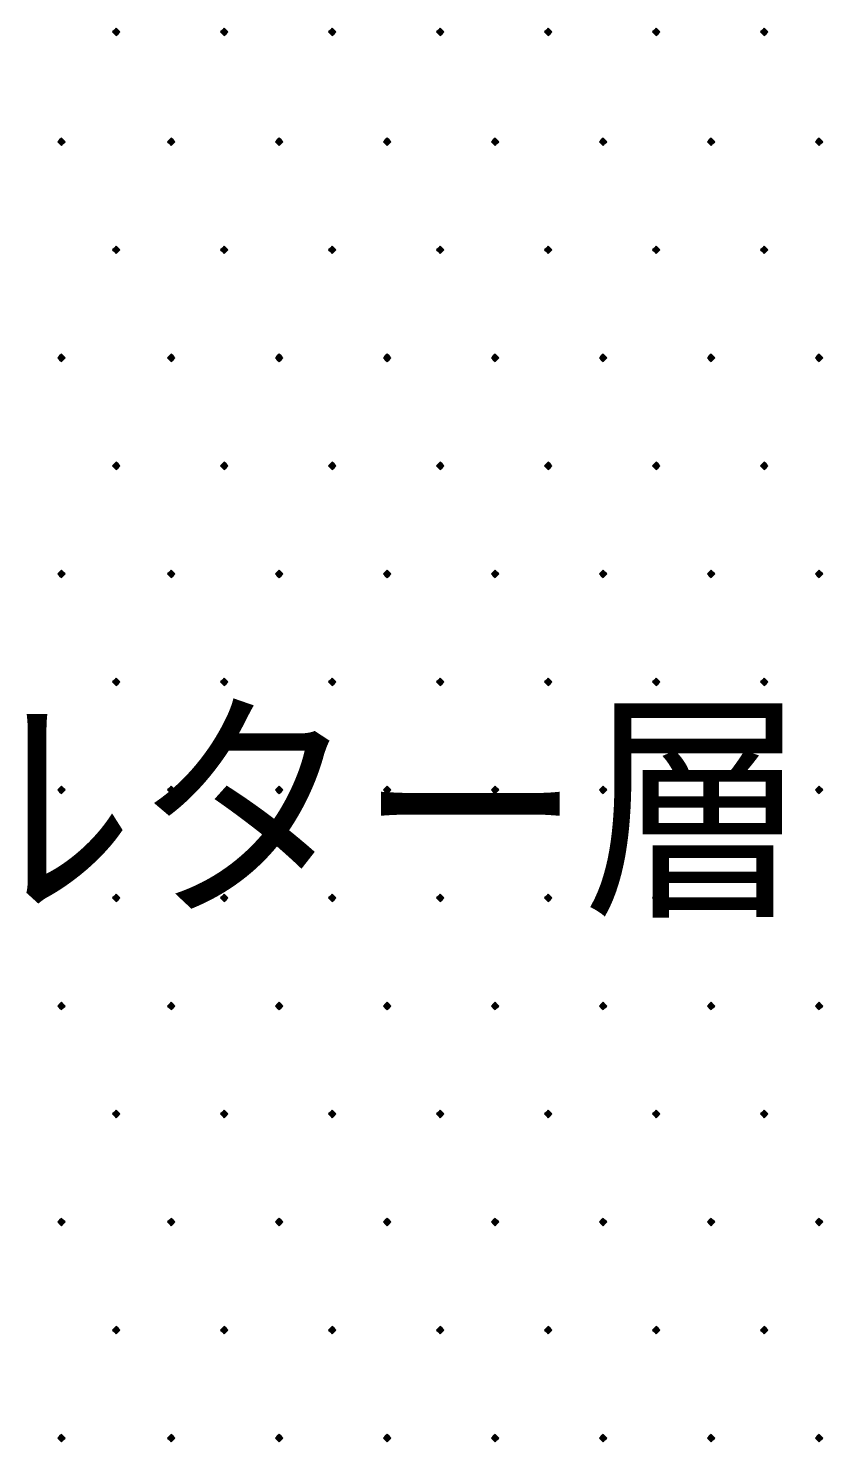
# Model space of a CAD drawing. Header units: millimetres. Extents: x 0 to 420, y 0 to 297.
# Drawn here: x 76.41 to 85.6, y 78.7 to 95.04 of the extents above; entities that cross this region are included whole.
import ezdxf
from ezdxf.enums import TextEntityAlignment as Align

# ---------------------------------------------------------------- set-up
doc = ezdxf.new("R2010")
doc.units = ezdxf.units.MM
doc.styles.add('kst32b', font='NotoSansJP-Variable.ttf')

msp = doc.modelspace()

# ---------------------------------------------------------------- hatches: boundary and pattern name
for points in [[(77.428, 95.038), (77.407, 95.017), (77.385, 94.996), (77.407, 94.975), (77.428, 94.954), (77.449, 94.975), (77.47, 94.996), (77.449, 95.017), (77.428, 95.038)], [(78.677, 95.038), (78.655, 95.017), (78.634, 94.996), (78.655, 94.975), (78.677, 94.954), (78.698, 94.975), (78.719, 94.996), (78.698, 95.017), (78.677, 95.038)], [(79.925, 95.038), (79.904, 95.017), (79.883, 94.996), (79.904, 94.975), (79.925, 94.954), (79.946, 94.975), (79.968, 94.996), (79.946, 95.017), (79.925, 95.038)], [(81.174, 95.038), (81.153, 95.017), (81.132, 94.996), (81.153, 94.975), (81.174, 94.954), (81.195, 94.975), (81.217, 94.996), (81.195, 95.017), (81.174, 95.038)], [(82.423, 95.038), (82.402, 95.017), (82.381, 94.996), (82.402, 94.975), (82.423, 94.954), (82.444, 94.975), (82.465, 94.996), (82.444, 95.017), (82.423, 95.038)], [(83.672, 95.038), (83.651, 95.017), (83.629, 94.996), (83.651, 94.975), (83.672, 94.954), (83.693, 94.975), (83.714, 94.996), (83.693, 95.017), (83.672, 95.038)], [(84.921, 95.038), (84.9, 95.017), (84.878, 94.996), (84.9, 94.975), (84.921, 94.954), (84.942, 94.975), (84.963, 94.996), (84.942, 95.017), (84.921, 95.038)], [(76.793, 93.768), (76.771, 93.747), (76.75, 93.726), (76.771, 93.705), (76.793, 93.684), (76.814, 93.705), (76.835, 93.726), (76.814, 93.747), (76.793, 93.768)], [(78.063, 93.768), (78.042, 93.747), (78.02, 93.726), (78.042, 93.705), (78.063, 93.684), (78.084, 93.705), (78.105, 93.726), (78.084, 93.747), (78.063, 93.768)], [(79.312, 93.768), (79.29, 93.747), (79.269, 93.726), (79.29, 93.705), (79.312, 93.684), (79.333, 93.705), (79.354, 93.726), (79.333, 93.747), (79.312, 93.768)], [(80.56, 93.768), (80.539, 93.747), (80.518, 93.726), (80.539, 93.705), (80.56, 93.684), (80.582, 93.705), (80.603, 93.726), (80.582, 93.747), (80.56, 93.768)], [(81.809, 93.768), (81.788, 93.747), (81.767, 93.726), (81.788, 93.705), (81.809, 93.684), (81.83, 93.705), (81.852, 93.726), (81.83, 93.747), (81.809, 93.768)], [(83.058, 93.768), (83.037, 93.747), (83.016, 93.726), (83.037, 93.705), (83.058, 93.684), (83.079, 93.705), (83.1, 93.726), (83.079, 93.747), (83.058, 93.768)], [(84.307, 93.768), (84.286, 93.747), (84.265, 93.726), (84.286, 93.705), (84.307, 93.684), (84.328, 93.705), (84.349, 93.726), (84.328, 93.747), (84.307, 93.768)], [(85.556, 93.768), (85.535, 93.747), (85.513, 93.726), (85.535, 93.705), (85.556, 93.684), (85.577, 93.705), (85.598, 93.726), (85.577, 93.747), (85.556, 93.768)], [(77.428, 92.52), (77.407, 92.498), (77.385, 92.477), (77.407, 92.456), (77.428, 92.435), (77.449, 92.456), (77.47, 92.477), (77.449, 92.498), (77.428, 92.52)], [(78.677, 92.52), (78.655, 92.498), (78.634, 92.477), (78.655, 92.456), (78.677, 92.435), (78.698, 92.456), (78.719, 92.477), (78.698, 92.498), (78.677, 92.52)], [(79.925, 92.52), (79.904, 92.498), (79.883, 92.477), (79.904, 92.456), (79.925, 92.435), (79.946, 92.456), (79.968, 92.477), (79.946, 92.498), (79.925, 92.52)], [(81.174, 92.52), (81.153, 92.498), (81.132, 92.477), (81.153, 92.456), (81.174, 92.435), (81.195, 92.456), (81.217, 92.477), (81.195, 92.498), (81.174, 92.52)], [(82.423, 92.52), (82.402, 92.498), (82.381, 92.477), (82.402, 92.456), (82.423, 92.435), (82.444, 92.456), (82.465, 92.477), (82.444, 92.498), (82.423, 92.52)], [(83.672, 92.52), (83.651, 92.498), (83.629, 92.477), (83.651, 92.456), (83.672, 92.435), (83.693, 92.456), (83.714, 92.477), (83.693, 92.498), (83.672, 92.52)], [(84.921, 92.52), (84.9, 92.498), (84.878, 92.477), (84.9, 92.456), (84.921, 92.435), (84.942, 92.456), (84.963, 92.477), (84.942, 92.498), (84.921, 92.52)], [(76.793, 91.271), (76.771, 91.25), (76.75, 91.228), (76.771, 91.207), (76.793, 91.186), (76.814, 91.207), (76.835, 91.228), (76.814, 91.25), (76.793, 91.271)], [(78.063, 91.271), (78.042, 91.25), (78.02, 91.228), (78.042, 91.207), (78.063, 91.186), (78.084, 91.207), (78.105, 91.228), (78.084, 91.25), (78.063, 91.271)], [(79.312, 91.271), (79.29, 91.25), (79.269, 91.228), (79.29, 91.207), (79.312, 91.186), (79.333, 91.207), (79.354, 91.228), (79.333, 91.25), (79.312, 91.271)], [(80.56, 91.271), (80.539, 91.25), (80.518, 91.228), (80.539, 91.207), (80.56, 91.186), (80.582, 91.207), (80.603, 91.228), (80.582, 91.25), (80.56, 91.271)], [(81.809, 91.271), (81.788, 91.25), (81.767, 91.228), (81.788, 91.207), (81.809, 91.186), (81.83, 91.207), (81.852, 91.228), (81.83, 91.25), (81.809, 91.271)], [(83.058, 91.271), (83.037, 91.25), (83.016, 91.228), (83.037, 91.207), (83.058, 91.186), (83.079, 91.207), (83.1, 91.228), (83.079, 91.25), (83.058, 91.271)], [(84.307, 91.271), (84.286, 91.25), (84.265, 91.228), (84.286, 91.207), (84.307, 91.186), (84.328, 91.207), (84.349, 91.228), (84.328, 91.25), (84.307, 91.271)], [(85.556, 91.271), (85.535, 91.25), (85.513, 91.228), (85.535, 91.207), (85.556, 91.186), (85.577, 91.207), (85.598, 91.228), (85.577, 91.25), (85.556, 91.271)], [(77.428, 90.022), (77.407, 90.001), (77.385, 89.979), (77.407, 89.958), (77.428, 89.937), (77.449, 89.958), (77.47, 89.979), (77.449, 90.001), (77.428, 90.022)], [(78.677, 90.022), (78.655, 90.001), (78.634, 89.979), (78.655, 89.958), (78.677, 89.937), (78.698, 89.958), (78.719, 89.979), (78.698, 90.001), (78.677, 90.022)], [(79.925, 90.022), (79.904, 90.001), (79.883, 89.979), (79.904, 89.958), (79.925, 89.937), (79.946, 89.958), (79.968, 89.979), (79.946, 90.001), (79.925, 90.022)], [(81.174, 90.022), (81.153, 90.001), (81.132, 89.979), (81.153, 89.958), (81.174, 89.937), (81.195, 89.958), (81.217, 89.979), (81.195, 90.001), (81.174, 90.022)], [(82.423, 90.022), (82.402, 90.001), (82.381, 89.979), (82.402, 89.958), (82.423, 89.937), (82.444, 89.958), (82.465, 89.979), (82.444, 90.001), (82.423, 90.022)], [(83.672, 90.022), (83.651, 90.001), (83.629, 89.979), (83.651, 89.958), (83.672, 89.937), (83.693, 89.958), (83.714, 89.979), (83.693, 90.001), (83.672, 90.022)], [(84.921, 90.022), (84.9, 90.001), (84.878, 89.979), (84.9, 89.958), (84.921, 89.937), (84.942, 89.958), (84.963, 89.979), (84.942, 90.001), (84.921, 90.022)], [(76.793, 88.773), (76.771, 88.752), (76.75, 88.731), (76.771, 88.709), (76.793, 88.688), (76.814, 88.709), (76.835, 88.731), (76.814, 88.752), (76.793, 88.773)], [(78.063, 88.773), (78.042, 88.752), (78.02, 88.731), (78.042, 88.709), (78.063, 88.688), (78.084, 88.709), (78.105, 88.731), (78.084, 88.752), (78.063, 88.773)], [(79.312, 88.773), (79.29, 88.752), (79.269, 88.731), (79.29, 88.709), (79.312, 88.688), (79.333, 88.709), (79.354, 88.731), (79.333, 88.752), (79.312, 88.773)], [(80.56, 88.773), (80.539, 88.752), (80.518, 88.731), (80.539, 88.709), (80.56, 88.688), (80.582, 88.709), (80.603, 88.731), (80.582, 88.752), (80.56, 88.773)], [(81.809, 88.773), (81.788, 88.752), (81.767, 88.731), (81.788, 88.709), (81.809, 88.688), (81.83, 88.709), (81.852, 88.731), (81.83, 88.752), (81.809, 88.773)], [(83.058, 88.773), (83.037, 88.752), (83.016, 88.731), (83.037, 88.709), (83.058, 88.688), (83.079, 88.709), (83.1, 88.731), (83.079, 88.752), (83.058, 88.773)], [(84.307, 88.773), (84.286, 88.752), (84.265, 88.731), (84.286, 88.709), (84.307, 88.688), (84.328, 88.709), (84.349, 88.731), (84.328, 88.752), (84.307, 88.773)], [(85.556, 88.773), (85.535, 88.752), (85.513, 88.731), (85.535, 88.709), (85.556, 88.688), (85.577, 88.709), (85.598, 88.731), (85.577, 88.752), (85.556, 88.773)], [(77.428, 87.524), (77.407, 87.503), (77.385, 87.482), (77.407, 87.461), (77.428, 87.439), (77.449, 87.461), (77.47, 87.482), (77.449, 87.503), (77.428, 87.524)], [(78.677, 87.524), (78.655, 87.503), (78.634, 87.482), (78.655, 87.461), (78.677, 87.439), (78.698, 87.461), (78.719, 87.482), (78.698, 87.503), (78.677, 87.524)], [(79.925, 87.524), (79.904, 87.503), (79.883, 87.482), (79.904, 87.461), (79.925, 87.439), (79.946, 87.461), (79.968, 87.482), (79.946, 87.503), (79.925, 87.524)], [(81.174, 87.524), (81.153, 87.503), (81.132, 87.482), (81.153, 87.461), (81.174, 87.439), (81.195, 87.461), (81.217, 87.482), (81.195, 87.503), (81.174, 87.524)], [(82.423, 87.524), (82.402, 87.503), (82.381, 87.482), (82.402, 87.461), (82.423, 87.439), (82.444, 87.461), (82.465, 87.482), (82.444, 87.503), (82.423, 87.524)], [(83.672, 87.524), (83.651, 87.503), (83.629, 87.482), (83.651, 87.461), (83.672, 87.439), (83.693, 87.461), (83.714, 87.482), (83.693, 87.503), (83.672, 87.524)], [(84.921, 87.524), (84.9, 87.503), (84.878, 87.482), (84.9, 87.461), (84.921, 87.439), (84.942, 87.461), (84.963, 87.482), (84.942, 87.503), (84.921, 87.524)], [(76.793, 86.275), (76.771, 86.254), (76.75, 86.233), (76.771, 86.212), (76.793, 86.191), (76.814, 86.212), (76.835, 86.233), (76.814, 86.254), (76.793, 86.275)], [(78.063, 86.275), (78.042, 86.254), (78.02, 86.233), (78.042, 86.212), (78.063, 86.191), (78.084, 86.212), (78.105, 86.233), (78.084, 86.254), (78.063, 86.275)], [(79.312, 86.275), (79.29, 86.254), (79.269, 86.233), (79.29, 86.212), (79.312, 86.191), (79.333, 86.212), (79.354, 86.233), (79.333, 86.254), (79.312, 86.275)], [(80.56, 86.275), (80.539, 86.254), (80.518, 86.233), (80.539, 86.212), (80.56, 86.191), (80.582, 86.212), (80.603, 86.233), (80.582, 86.254), (80.56, 86.275)], [(81.809, 86.275), (81.788, 86.254), (81.767, 86.233), (81.788, 86.212), (81.809, 86.191), (81.83, 86.212), (81.852, 86.233), (81.83, 86.254), (81.809, 86.275)], [(83.058, 86.275), (83.037, 86.254), (83.016, 86.233), (83.037, 86.212), (83.058, 86.191), (83.079, 86.212), (83.1, 86.233), (83.079, 86.254), (83.058, 86.275)], [(84.307, 86.275), (84.286, 86.254), (84.265, 86.233), (84.286, 86.212), (84.307, 86.191), (84.328, 86.212), (84.349, 86.233), (84.328, 86.254), (84.307, 86.275)], [(85.556, 86.275), (85.535, 86.254), (85.513, 86.233), (85.535, 86.212), (85.556, 86.191), (85.577, 86.212), (85.598, 86.233), (85.577, 86.254), (85.556, 86.275)], [(77.428, 85.027), (77.407, 85.005), (77.385, 84.984), (77.407, 84.963), (77.428, 84.942), (77.449, 84.963), (77.47, 84.984), (77.449, 85.005), (77.428, 85.027)], [(78.677, 85.027), (78.655, 85.005), (78.634, 84.984), (78.655, 84.963), (78.677, 84.942), (78.698, 84.963), (78.719, 84.984), (78.698, 85.005), (78.677, 85.027)], [(79.925, 85.027), (79.904, 85.005), (79.883, 84.984), (79.904, 84.963), (79.925, 84.942), (79.946, 84.963), (79.968, 84.984), (79.946, 85.005), (79.925, 85.027)], [(81.174, 85.027), (81.153, 85.005), (81.132, 84.984), (81.153, 84.963), (81.174, 84.942), (81.195, 84.963), (81.217, 84.984), (81.195, 85.005), (81.174, 85.027)], [(82.423, 85.027), (82.402, 85.005), (82.381, 84.984), (82.402, 84.963), (82.423, 84.942), (82.444, 84.963), (82.465, 84.984), (82.444, 85.005), (82.423, 85.027)], [(83.672, 85.027), (83.651, 85.005), (83.629, 84.984), (83.651, 84.963), (83.672, 84.942), (83.693, 84.963), (83.714, 84.984), (83.693, 85.005), (83.672, 85.027)], [(84.921, 85.027), (84.9, 85.005), (84.878, 84.984), (84.9, 84.963), (84.921, 84.942), (84.942, 84.963), (84.963, 84.984), (84.942, 85.005), (84.921, 85.027)], [(76.793, 83.778), (76.771, 83.756), (76.75, 83.735), (76.771, 83.714), (76.793, 83.693), (76.814, 83.714), (76.835, 83.735), (76.814, 83.756), (76.793, 83.778)], [(78.063, 83.778), (78.042, 83.756), (78.02, 83.735), (78.042, 83.714), (78.063, 83.693), (78.084, 83.714), (78.105, 83.735), (78.084, 83.756), (78.063, 83.778)], [(79.312, 83.778), (79.29, 83.756), (79.269, 83.735), (79.29, 83.714), (79.312, 83.693), (79.333, 83.714), (79.354, 83.735), (79.333, 83.756), (79.312, 83.778)], [(80.56, 83.778), (80.539, 83.756), (80.518, 83.735), (80.539, 83.714), (80.56, 83.693), (80.582, 83.714), (80.603, 83.735), (80.582, 83.756), (80.56, 83.778)], [(81.809, 83.778), (81.788, 83.756), (81.767, 83.735), (81.788, 83.714), (81.809, 83.693), (81.83, 83.714), (81.852, 83.735), (81.83, 83.756), (81.809, 83.778)], [(83.058, 83.778), (83.037, 83.756), (83.016, 83.735), (83.037, 83.714), (83.058, 83.693), (83.079, 83.714), (83.1, 83.735), (83.079, 83.756), (83.058, 83.778)], [(84.307, 83.778), (84.286, 83.756), (84.265, 83.735), (84.286, 83.714), (84.307, 83.693), (84.328, 83.714), (84.349, 83.735), (84.328, 83.756), (84.307, 83.778)], [(85.556, 83.778), (85.535, 83.756), (85.513, 83.735), (85.535, 83.714), (85.556, 83.693), (85.577, 83.714), (85.598, 83.735), (85.577, 83.756), (85.556, 83.778)], [(77.428, 82.529), (77.407, 82.508), (77.385, 82.487), (77.407, 82.465), (77.428, 82.444), (77.449, 82.465), (77.47, 82.487), (77.449, 82.508), (77.428, 82.529)], [(78.677, 82.529), (78.655, 82.508), (78.634, 82.487), (78.655, 82.465), (78.677, 82.444), (78.698, 82.465), (78.719, 82.487), (78.698, 82.508), (78.677, 82.529)], [(79.925, 82.529), (79.904, 82.508), (79.883, 82.487), (79.904, 82.465), (79.925, 82.444), (79.946, 82.465), (79.968, 82.487), (79.946, 82.508), (79.925, 82.529)], [(81.174, 82.529), (81.153, 82.508), (81.132, 82.487), (81.153, 82.465), (81.174, 82.444), (81.195, 82.465), (81.217, 82.487), (81.195, 82.508), (81.174, 82.529)], [(82.423, 82.529), (82.402, 82.508), (82.381, 82.487), (82.402, 82.465), (82.423, 82.444), (82.444, 82.465), (82.465, 82.487), (82.444, 82.508), (82.423, 82.529)], [(83.672, 82.529), (83.651, 82.508), (83.629, 82.487), (83.651, 82.465), (83.672, 82.444), (83.693, 82.465), (83.714, 82.487), (83.693, 82.508), (83.672, 82.529)], [(84.921, 82.529), (84.9, 82.508), (84.878, 82.487), (84.9, 82.465), (84.921, 82.444), (84.942, 82.465), (84.963, 82.487), (84.942, 82.508), (84.921, 82.529)], [(76.793, 81.28), (76.771, 81.259), (76.75, 81.238), (76.771, 81.216), (76.793, 81.195), (76.814, 81.216), (76.835, 81.238), (76.814, 81.259), (76.793, 81.28)], [(78.063, 81.28), (78.042, 81.259), (78.02, 81.238), (78.042, 81.216), (78.063, 81.195), (78.084, 81.216), (78.105, 81.238), (78.084, 81.259), (78.063, 81.28)], [(79.312, 81.28), (79.29, 81.259), (79.269, 81.238), (79.29, 81.216), (79.312, 81.195), (79.333, 81.216), (79.354, 81.238), (79.333, 81.259), (79.312, 81.28)], [(80.56, 81.28), (80.539, 81.259), (80.518, 81.238), (80.539, 81.216), (80.56, 81.195), (80.582, 81.216), (80.603, 81.238), (80.582, 81.259), (80.56, 81.28)], [(81.809, 81.28), (81.788, 81.259), (81.767, 81.238), (81.788, 81.216), (81.809, 81.195), (81.83, 81.216), (81.852, 81.238), (81.83, 81.259), (81.809, 81.28)], [(83.058, 81.28), (83.037, 81.259), (83.016, 81.238), (83.037, 81.216), (83.058, 81.195), (83.079, 81.216), (83.1, 81.238), (83.079, 81.259), (83.058, 81.28)], [(84.307, 81.28), (84.286, 81.259), (84.265, 81.238), (84.286, 81.216), (84.307, 81.195), (84.328, 81.216), (84.349, 81.238), (84.328, 81.259), (84.307, 81.28)], [(85.556, 81.28), (85.535, 81.259), (85.513, 81.238), (85.535, 81.216), (85.556, 81.195), (85.577, 81.216), (85.598, 81.238), (85.577, 81.259), (85.556, 81.28)], [(77.428, 80.031), (77.407, 80.01), (77.385, 79.989), (77.407, 79.968), (77.428, 79.946), (77.449, 79.968), (77.47, 79.989), (77.449, 80.01), (77.428, 80.031)], [(78.677, 80.031), (78.655, 80.01), (78.634, 79.989), (78.655, 79.968), (78.677, 79.946), (78.698, 79.968), (78.719, 79.989), (78.698, 80.01), (78.677, 80.031)], [(79.925, 80.031), (79.904, 80.01), (79.883, 79.989), (79.904, 79.968), (79.925, 79.946), (79.946, 79.968), (79.968, 79.989), (79.946, 80.01), (79.925, 80.031)], [(81.174, 80.031), (81.153, 80.01), (81.132, 79.989), (81.153, 79.968), (81.174, 79.946), (81.195, 79.968), (81.217, 79.989), (81.195, 80.01), (81.174, 80.031)], [(82.423, 80.031), (82.402, 80.01), (82.381, 79.989), (82.402, 79.968), (82.423, 79.946), (82.444, 79.968), (82.465, 79.989), (82.444, 80.01), (82.423, 80.031)], [(83.672, 80.031), (83.651, 80.01), (83.629, 79.989), (83.651, 79.968), (83.672, 79.946), (83.693, 79.968), (83.714, 79.989), (83.693, 80.01), (83.672, 80.031)], [(84.921, 80.031), (84.9, 80.01), (84.878, 79.989), (84.9, 79.968), (84.921, 79.946), (84.942, 79.968), (84.963, 79.989), (84.942, 80.01), (84.921, 80.031)], [(76.793, 78.782), (76.771, 78.761), (76.75, 78.74), (76.771, 78.719), (76.793, 78.698), (76.814, 78.719), (76.835, 78.74), (76.814, 78.761), (76.793, 78.782)], [(78.063, 78.782), (78.042, 78.761), (78.02, 78.74), (78.042, 78.719), (78.063, 78.698), (78.084, 78.719), (78.105, 78.74), (78.084, 78.761), (78.063, 78.782)], [(79.312, 78.782), (79.29, 78.761), (79.269, 78.74), (79.29, 78.719), (79.312, 78.698), (79.333, 78.719), (79.354, 78.74), (79.333, 78.761), (79.312, 78.782)], [(80.56, 78.782), (80.539, 78.761), (80.518, 78.74), (80.539, 78.719), (80.56, 78.698), (80.582, 78.719), (80.603, 78.74), (80.582, 78.761), (80.56, 78.782)], [(81.809, 78.782), (81.788, 78.761), (81.767, 78.74), (81.788, 78.719), (81.809, 78.698), (81.83, 78.719), (81.852, 78.74), (81.83, 78.761), (81.809, 78.782)], [(83.058, 78.782), (83.037, 78.761), (83.016, 78.74), (83.037, 78.719), (83.058, 78.698), (83.079, 78.719), (83.1, 78.74), (83.079, 78.761), (83.058, 78.782)], [(84.307, 78.782), (84.286, 78.761), (84.265, 78.74), (84.286, 78.719), (84.307, 78.698), (84.328, 78.719), (84.349, 78.74), (84.328, 78.761), (84.307, 78.782)], [(85.556, 78.782), (85.535, 78.761), (85.513, 78.74), (85.535, 78.719), (85.556, 78.698), (85.577, 78.719), (85.598, 78.74), (85.577, 78.761), (85.556, 78.782)]]:
    msp.add_hatch(color=7).paths.add_polyline_path(points)

# ---------------------------------------------------------------- linework, layer by layer
at = {"lineweight": 0}
for points in [[(77.428, 95.038), (77.407, 95.017), (77.385, 94.996), (77.407, 94.975), (77.428, 94.954), (77.449, 94.975), (77.47, 94.996), (77.449, 95.017)], [(78.677, 95.038), (78.655, 95.017), (78.634, 94.996), (78.655, 94.975), (78.677, 94.954), (78.698, 94.975), (78.719, 94.996), (78.698, 95.017)], [(79.925, 95.038), (79.904, 95.017), (79.883, 94.996), (79.904, 94.975), (79.925, 94.954), (79.946, 94.975), (79.968, 94.996), (79.946, 95.017)], [(81.174, 95.038), (81.153, 95.017), (81.132, 94.996), (81.153, 94.975), (81.174, 94.954), (81.195, 94.975), (81.217, 94.996), (81.195, 95.017)], [(82.423, 95.038), (82.402, 95.017), (82.381, 94.996), (82.402, 94.975), (82.423, 94.954), (82.444, 94.975), (82.465, 94.996), (82.444, 95.017)], [(83.672, 95.038), (83.651, 95.017), (83.629, 94.996), (83.651, 94.975), (83.672, 94.954), (83.693, 94.975), (83.714, 94.996), (83.693, 95.017)], [(84.921, 95.038), (84.9, 95.017), (84.878, 94.996), (84.9, 94.975), (84.921, 94.954), (84.942, 94.975), (84.963, 94.996), (84.942, 95.017)], [(76.793, 93.768), (76.771, 93.747), (76.75, 93.726), (76.771, 93.705), (76.793, 93.684), (76.814, 93.705), (76.835, 93.726), (76.814, 93.747)], [(78.063, 93.768), (78.042, 93.747), (78.02, 93.726), (78.042, 93.705), (78.063, 93.684), (78.084, 93.705), (78.105, 93.726), (78.084, 93.747)], [(79.312, 93.768), (79.29, 93.747), (79.269, 93.726), (79.29, 93.705), (79.312, 93.684), (79.333, 93.705), (79.354, 93.726), (79.333, 93.747)], [(80.56, 93.768), (80.539, 93.747), (80.518, 93.726), (80.539, 93.705), (80.56, 93.684), (80.582, 93.705), (80.603, 93.726), (80.582, 93.747)], [(81.809, 93.768), (81.788, 93.747), (81.767, 93.726), (81.788, 93.705), (81.809, 93.684), (81.83, 93.705), (81.852, 93.726), (81.83, 93.747)], [(83.058, 93.768), (83.037, 93.747), (83.016, 93.726), (83.037, 93.705), (83.058, 93.684), (83.079, 93.705), (83.1, 93.726), (83.079, 93.747)], [(84.307, 93.768), (84.286, 93.747), (84.265, 93.726), (84.286, 93.705), (84.307, 93.684), (84.328, 93.705), (84.349, 93.726), (84.328, 93.747)], [(85.556, 93.768), (85.535, 93.747), (85.513, 93.726), (85.535, 93.705), (85.556, 93.684), (85.577, 93.705), (85.598, 93.726), (85.577, 93.747)], [(77.428, 92.52), (77.407, 92.498), (77.385, 92.477), (77.407, 92.456), (77.428, 92.435), (77.449, 92.456), (77.47, 92.477), (77.449, 92.498)], [(78.677, 92.52), (78.655, 92.498), (78.634, 92.477), (78.655, 92.456), (78.677, 92.435), (78.698, 92.456), (78.719, 92.477), (78.698, 92.498)], [(79.925, 92.52), (79.904, 92.498), (79.883, 92.477), (79.904, 92.456), (79.925, 92.435), (79.946, 92.456), (79.968, 92.477), (79.946, 92.498)], [(81.174, 92.52), (81.153, 92.498), (81.132, 92.477), (81.153, 92.456), (81.174, 92.435), (81.195, 92.456), (81.217, 92.477), (81.195, 92.498)], [(82.423, 92.52), (82.402, 92.498), (82.381, 92.477), (82.402, 92.456), (82.423, 92.435), (82.444, 92.456), (82.465, 92.477), (82.444, 92.498)], [(83.672, 92.52), (83.651, 92.498), (83.629, 92.477), (83.651, 92.456), (83.672, 92.435), (83.693, 92.456), (83.714, 92.477), (83.693, 92.498)], [(84.921, 92.52), (84.9, 92.498), (84.878, 92.477), (84.9, 92.456), (84.921, 92.435), (84.942, 92.456), (84.963, 92.477), (84.942, 92.498)], [(76.793, 91.271), (76.771, 91.25), (76.75, 91.228), (76.771, 91.207), (76.793, 91.186), (76.814, 91.207), (76.835, 91.228), (76.814, 91.25)], [(78.063, 91.271), (78.042, 91.25), (78.02, 91.228), (78.042, 91.207), (78.063, 91.186), (78.084, 91.207), (78.105, 91.228), (78.084, 91.25)], [(79.312, 91.271), (79.29, 91.25), (79.269, 91.228), (79.29, 91.207), (79.312, 91.186), (79.333, 91.207), (79.354, 91.228), (79.333, 91.25)], [(80.56, 91.271), (80.539, 91.25), (80.518, 91.228), (80.539, 91.207), (80.56, 91.186), (80.582, 91.207), (80.603, 91.228), (80.582, 91.25)], [(81.809, 91.271), (81.788, 91.25), (81.767, 91.228), (81.788, 91.207), (81.809, 91.186), (81.83, 91.207), (81.852, 91.228), (81.83, 91.25)], [(83.058, 91.271), (83.037, 91.25), (83.016, 91.228), (83.037, 91.207), (83.058, 91.186), (83.079, 91.207), (83.1, 91.228), (83.079, 91.25)], [(84.307, 91.271), (84.286, 91.25), (84.265, 91.228), (84.286, 91.207), (84.307, 91.186), (84.328, 91.207), (84.349, 91.228), (84.328, 91.25)], [(85.556, 91.271), (85.535, 91.25), (85.513, 91.228), (85.535, 91.207), (85.556, 91.186), (85.577, 91.207), (85.598, 91.228), (85.577, 91.25)], [(77.428, 90.022), (77.407, 90.001), (77.385, 89.979), (77.407, 89.958), (77.428, 89.937), (77.449, 89.958), (77.47, 89.979), (77.449, 90.001)], [(78.677, 90.022), (78.655, 90.001), (78.634, 89.979), (78.655, 89.958), (78.677, 89.937), (78.698, 89.958), (78.719, 89.979), (78.698, 90.001)], [(79.925, 90.022), (79.904, 90.001), (79.883, 89.979), (79.904, 89.958), (79.925, 89.937), (79.946, 89.958), (79.968, 89.979), (79.946, 90.001)], [(81.174, 90.022), (81.153, 90.001), (81.132, 89.979), (81.153, 89.958), (81.174, 89.937), (81.195, 89.958), (81.217, 89.979), (81.195, 90.001)], [(82.423, 90.022), (82.402, 90.001), (82.381, 89.979), (82.402, 89.958), (82.423, 89.937), (82.444, 89.958), (82.465, 89.979), (82.444, 90.001)], [(83.672, 90.022), (83.651, 90.001), (83.629, 89.979), (83.651, 89.958), (83.672, 89.937), (83.693, 89.958), (83.714, 89.979), (83.693, 90.001)], [(84.921, 90.022), (84.9, 90.001), (84.878, 89.979), (84.9, 89.958), (84.921, 89.937), (84.942, 89.958), (84.963, 89.979), (84.942, 90.001)], [(76.793, 88.773), (76.771, 88.752), (76.75, 88.731), (76.771, 88.709), (76.793, 88.688), (76.814, 88.709), (76.835, 88.731), (76.814, 88.752)], [(78.063, 88.773), (78.042, 88.752), (78.02, 88.731), (78.042, 88.709), (78.063, 88.688), (78.084, 88.709), (78.105, 88.731), (78.084, 88.752)], [(79.312, 88.773), (79.29, 88.752), (79.269, 88.731), (79.29, 88.709), (79.312, 88.688), (79.333, 88.709), (79.354, 88.731), (79.333, 88.752)], [(80.56, 88.773), (80.539, 88.752), (80.518, 88.731), (80.539, 88.709), (80.56, 88.688), (80.582, 88.709), (80.603, 88.731), (80.582, 88.752)], [(81.809, 88.773), (81.788, 88.752), (81.767, 88.731), (81.788, 88.709), (81.809, 88.688), (81.83, 88.709), (81.852, 88.731), (81.83, 88.752)], [(83.058, 88.773), (83.037, 88.752), (83.016, 88.731), (83.037, 88.709), (83.058, 88.688), (83.079, 88.709), (83.1, 88.731), (83.079, 88.752)], [(84.307, 88.773), (84.286, 88.752), (84.265, 88.731), (84.286, 88.709), (84.307, 88.688), (84.328, 88.709), (84.349, 88.731), (84.328, 88.752)], [(85.556, 88.773), (85.535, 88.752), (85.513, 88.731), (85.535, 88.709), (85.556, 88.688), (85.577, 88.709), (85.598, 88.731), (85.577, 88.752)], [(77.428, 87.524), (77.407, 87.503), (77.385, 87.482), (77.407, 87.461), (77.428, 87.439), (77.449, 87.461), (77.47, 87.482), (77.449, 87.503)], [(78.677, 87.524), (78.655, 87.503), (78.634, 87.482), (78.655, 87.461), (78.677, 87.439), (78.698, 87.461), (78.719, 87.482), (78.698, 87.503)], [(79.925, 87.524), (79.904, 87.503), (79.883, 87.482), (79.904, 87.461), (79.925, 87.439), (79.946, 87.461), (79.968, 87.482), (79.946, 87.503)], [(81.174, 87.524), (81.153, 87.503), (81.132, 87.482), (81.153, 87.461), (81.174, 87.439), (81.195, 87.461), (81.217, 87.482), (81.195, 87.503)], [(82.423, 87.524), (82.402, 87.503), (82.381, 87.482), (82.402, 87.461), (82.423, 87.439), (82.444, 87.461), (82.465, 87.482), (82.444, 87.503)], [(83.672, 87.524), (83.651, 87.503), (83.629, 87.482), (83.651, 87.461), (83.672, 87.439), (83.693, 87.461), (83.714, 87.482), (83.693, 87.503)], [(84.921, 87.524), (84.9, 87.503), (84.878, 87.482), (84.9, 87.461), (84.921, 87.439), (84.942, 87.461), (84.963, 87.482), (84.942, 87.503)], [(76.793, 86.275), (76.771, 86.254), (76.75, 86.233), (76.771, 86.212), (76.793, 86.191), (76.814, 86.212), (76.835, 86.233), (76.814, 86.254)], [(78.063, 86.275), (78.042, 86.254), (78.02, 86.233), (78.042, 86.212), (78.063, 86.191), (78.084, 86.212), (78.105, 86.233), (78.084, 86.254)], [(79.312, 86.275), (79.29, 86.254), (79.269, 86.233), (79.29, 86.212), (79.312, 86.191), (79.333, 86.212), (79.354, 86.233), (79.333, 86.254)], [(80.56, 86.275), (80.539, 86.254), (80.518, 86.233), (80.539, 86.212), (80.56, 86.191), (80.582, 86.212), (80.603, 86.233), (80.582, 86.254)], [(81.809, 86.275), (81.788, 86.254), (81.767, 86.233), (81.788, 86.212), (81.809, 86.191), (81.83, 86.212), (81.852, 86.233), (81.83, 86.254)], [(83.058, 86.275), (83.037, 86.254), (83.016, 86.233), (83.037, 86.212), (83.058, 86.191), (83.079, 86.212), (83.1, 86.233), (83.079, 86.254)], [(84.307, 86.275), (84.286, 86.254), (84.265, 86.233), (84.286, 86.212), (84.307, 86.191), (84.328, 86.212), (84.349, 86.233), (84.328, 86.254)], [(85.556, 86.275), (85.535, 86.254), (85.513, 86.233), (85.535, 86.212), (85.556, 86.191), (85.577, 86.212), (85.598, 86.233), (85.577, 86.254)], [(77.428, 85.027), (77.407, 85.005), (77.385, 84.984), (77.407, 84.963), (77.428, 84.942), (77.449, 84.963), (77.47, 84.984), (77.449, 85.005)], [(78.677, 85.027), (78.655, 85.005), (78.634, 84.984), (78.655, 84.963), (78.677, 84.942), (78.698, 84.963), (78.719, 84.984), (78.698, 85.005)], [(79.925, 85.027), (79.904, 85.005), (79.883, 84.984), (79.904, 84.963), (79.925, 84.942), (79.946, 84.963), (79.968, 84.984), (79.946, 85.005)], [(81.174, 85.027), (81.153, 85.005), (81.132, 84.984), (81.153, 84.963), (81.174, 84.942), (81.195, 84.963), (81.217, 84.984), (81.195, 85.005)], [(82.423, 85.027), (82.402, 85.005), (82.381, 84.984), (82.402, 84.963), (82.423, 84.942), (82.444, 84.963), (82.465, 84.984), (82.444, 85.005)], [(83.672, 85.027), (83.651, 85.005), (83.629, 84.984), (83.651, 84.963), (83.672, 84.942), (83.693, 84.963), (83.714, 84.984), (83.693, 85.005)], [(84.921, 85.027), (84.9, 85.005), (84.878, 84.984), (84.9, 84.963), (84.921, 84.942), (84.942, 84.963), (84.963, 84.984), (84.942, 85.005)], [(76.793, 83.778), (76.771, 83.756), (76.75, 83.735), (76.771, 83.714), (76.793, 83.693), (76.814, 83.714), (76.835, 83.735), (76.814, 83.756)], [(78.063, 83.778), (78.042, 83.756), (78.02, 83.735), (78.042, 83.714), (78.063, 83.693), (78.084, 83.714), (78.105, 83.735), (78.084, 83.756)], [(79.312, 83.778), (79.29, 83.756), (79.269, 83.735), (79.29, 83.714), (79.312, 83.693), (79.333, 83.714), (79.354, 83.735), (79.333, 83.756)], [(80.56, 83.778), (80.539, 83.756), (80.518, 83.735), (80.539, 83.714), (80.56, 83.693), (80.582, 83.714), (80.603, 83.735), (80.582, 83.756)], [(81.809, 83.778), (81.788, 83.756), (81.767, 83.735), (81.788, 83.714), (81.809, 83.693), (81.83, 83.714), (81.852, 83.735), (81.83, 83.756)], [(83.058, 83.778), (83.037, 83.756), (83.016, 83.735), (83.037, 83.714), (83.058, 83.693), (83.079, 83.714), (83.1, 83.735), (83.079, 83.756)], [(84.307, 83.778), (84.286, 83.756), (84.265, 83.735), (84.286, 83.714), (84.307, 83.693), (84.328, 83.714), (84.349, 83.735), (84.328, 83.756)], [(85.556, 83.778), (85.535, 83.756), (85.513, 83.735), (85.535, 83.714), (85.556, 83.693), (85.577, 83.714), (85.598, 83.735), (85.577, 83.756)], [(77.428, 82.529), (77.407, 82.508), (77.385, 82.487), (77.407, 82.465), (77.428, 82.444), (77.449, 82.465), (77.47, 82.487), (77.449, 82.508)], [(78.677, 82.529), (78.655, 82.508), (78.634, 82.487), (78.655, 82.465), (78.677, 82.444), (78.698, 82.465), (78.719, 82.487), (78.698, 82.508)], [(79.925, 82.529), (79.904, 82.508), (79.883, 82.487), (79.904, 82.465), (79.925, 82.444), (79.946, 82.465), (79.968, 82.487), (79.946, 82.508)], [(81.174, 82.529), (81.153, 82.508), (81.132, 82.487), (81.153, 82.465), (81.174, 82.444), (81.195, 82.465), (81.217, 82.487), (81.195, 82.508)], [(82.423, 82.529), (82.402, 82.508), (82.381, 82.487), (82.402, 82.465), (82.423, 82.444), (82.444, 82.465), (82.465, 82.487), (82.444, 82.508)], [(83.672, 82.529), (83.651, 82.508), (83.629, 82.487), (83.651, 82.465), (83.672, 82.444), (83.693, 82.465), (83.714, 82.487), (83.693, 82.508)], [(84.921, 82.529), (84.9, 82.508), (84.878, 82.487), (84.9, 82.465), (84.921, 82.444), (84.942, 82.465), (84.963, 82.487), (84.942, 82.508)], [(76.793, 81.28), (76.771, 81.259), (76.75, 81.238), (76.771, 81.216), (76.793, 81.195), (76.814, 81.216), (76.835, 81.238), (76.814, 81.259)], [(78.063, 81.28), (78.042, 81.259), (78.02, 81.238), (78.042, 81.216), (78.063, 81.195), (78.084, 81.216), (78.105, 81.238), (78.084, 81.259)], [(79.312, 81.28), (79.29, 81.259), (79.269, 81.238), (79.29, 81.216), (79.312, 81.195), (79.333, 81.216), (79.354, 81.238), (79.333, 81.259)], [(80.56, 81.28), (80.539, 81.259), (80.518, 81.238), (80.539, 81.216), (80.56, 81.195), (80.582, 81.216), (80.603, 81.238), (80.582, 81.259)], [(81.809, 81.28), (81.788, 81.259), (81.767, 81.238), (81.788, 81.216), (81.809, 81.195), (81.83, 81.216), (81.852, 81.238), (81.83, 81.259)], [(83.058, 81.28), (83.037, 81.259), (83.016, 81.238), (83.037, 81.216), (83.058, 81.195), (83.079, 81.216), (83.1, 81.238), (83.079, 81.259)], [(84.307, 81.28), (84.286, 81.259), (84.265, 81.238), (84.286, 81.216), (84.307, 81.195), (84.328, 81.216), (84.349, 81.238), (84.328, 81.259)], [(85.556, 81.28), (85.535, 81.259), (85.513, 81.238), (85.535, 81.216), (85.556, 81.195), (85.577, 81.216), (85.598, 81.238), (85.577, 81.259)], [(77.428, 80.031), (77.407, 80.01), (77.385, 79.989), (77.407, 79.968), (77.428, 79.946), (77.449, 79.968), (77.47, 79.989), (77.449, 80.01)], [(78.677, 80.031), (78.655, 80.01), (78.634, 79.989), (78.655, 79.968), (78.677, 79.946), (78.698, 79.968), (78.719, 79.989), (78.698, 80.01)], [(79.925, 80.031), (79.904, 80.01), (79.883, 79.989), (79.904, 79.968), (79.925, 79.946), (79.946, 79.968), (79.968, 79.989), (79.946, 80.01)], [(81.174, 80.031), (81.153, 80.01), (81.132, 79.989), (81.153, 79.968), (81.174, 79.946), (81.195, 79.968), (81.217, 79.989), (81.195, 80.01)], [(82.423, 80.031), (82.402, 80.01), (82.381, 79.989), (82.402, 79.968), (82.423, 79.946), (82.444, 79.968), (82.465, 79.989), (82.444, 80.01)], [(83.672, 80.031), (83.651, 80.01), (83.629, 79.989), (83.651, 79.968), (83.672, 79.946), (83.693, 79.968), (83.714, 79.989), (83.693, 80.01)], [(84.921, 80.031), (84.9, 80.01), (84.878, 79.989), (84.9, 79.968), (84.921, 79.946), (84.942, 79.968), (84.963, 79.989), (84.942, 80.01)], [(76.793, 78.782), (76.771, 78.761), (76.75, 78.74), (76.771, 78.719), (76.793, 78.698), (76.814, 78.719), (76.835, 78.74), (76.814, 78.761)], [(78.063, 78.782), (78.042, 78.761), (78.02, 78.74), (78.042, 78.719), (78.063, 78.698), (78.084, 78.719), (78.105, 78.74), (78.084, 78.761)], [(79.312, 78.782), (79.29, 78.761), (79.269, 78.74), (79.29, 78.719), (79.312, 78.698), (79.333, 78.719), (79.354, 78.74), (79.333, 78.761)], [(80.56, 78.782), (80.539, 78.761), (80.518, 78.74), (80.539, 78.719), (80.56, 78.698), (80.582, 78.719), (80.603, 78.74), (80.582, 78.761)], [(81.809, 78.782), (81.788, 78.761), (81.767, 78.74), (81.788, 78.719), (81.809, 78.698), (81.83, 78.719), (81.852, 78.74), (81.83, 78.761)], [(83.058, 78.782), (83.037, 78.761), (83.016, 78.74), (83.037, 78.719), (83.058, 78.698), (83.079, 78.719), (83.1, 78.74), (83.079, 78.761)], [(84.307, 78.782), (84.286, 78.761), (84.265, 78.74), (84.286, 78.719), (84.307, 78.698), (84.328, 78.719), (84.349, 78.74), (84.328, 78.761)], [(85.556, 78.782), (85.535, 78.761), (85.513, 78.74), (85.535, 78.719), (85.556, 78.698), (85.577, 78.719), (85.598, 78.74), (85.577, 78.761)]]:
    msp.add_lwpolyline(points, close=True, dxfattribs=at)

# ---------------------------------------------------------------- texts
at = {"style": 'kst32b'}
msp.add_text('フィルター層', height=2.0791, dxfattribs=at).set_placement((69.829, 84.984), (85.422, 84.984), align=Align.FIT)

doc.saveas('drawing.dxf')
